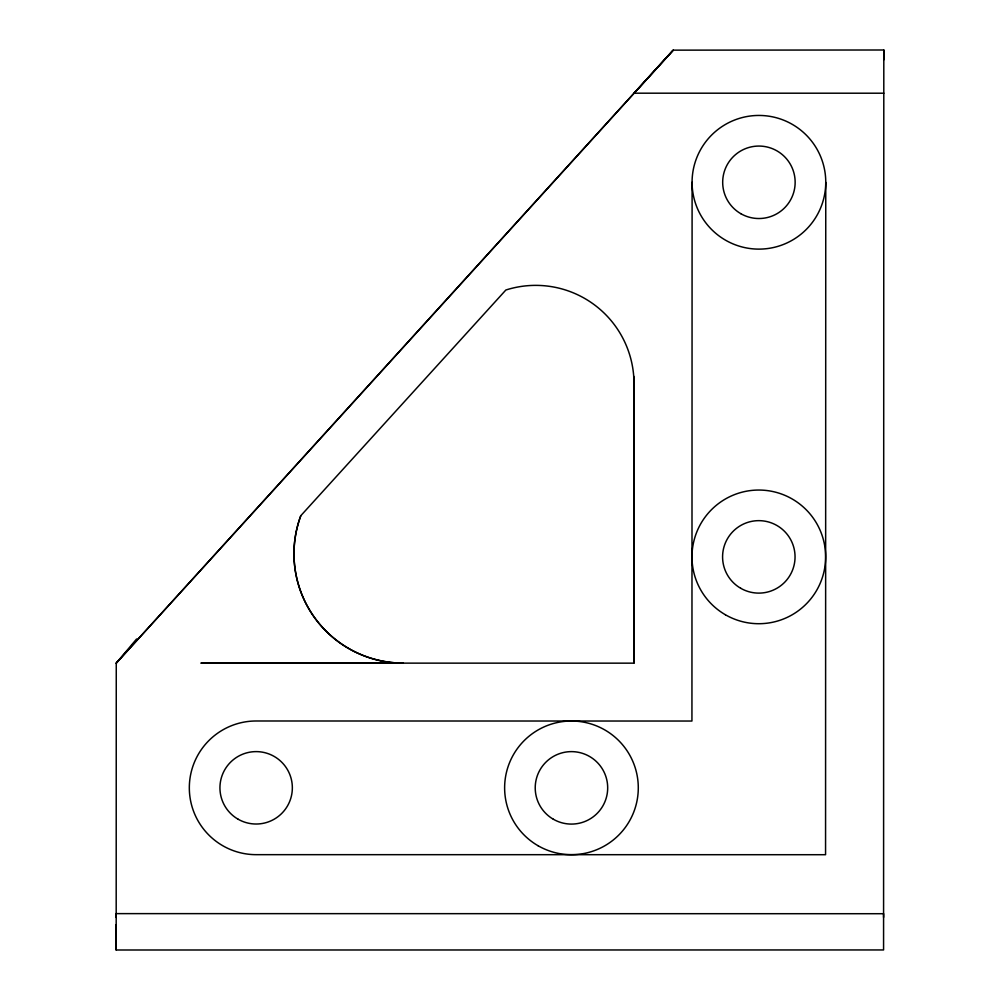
<?xml version="1.0" encoding="UTF-8"?>
<svg xmlns="http://www.w3.org/2000/svg" width="1000" height="1000" viewBox="0 0 1000 1000"><rect width="100%" height="100%" fill="white"/><g stroke="black" fill="none" stroke-linecap="round" stroke-linejoin="round"><path stroke-width="1.5" d="M673.188 50.15L116.263 663.112L673.188 50.15L883.812 50L883.575 949.95L116.175 950L116.263 663.112L136.6 638.987M116.175 950L116.188 924.675M116.188 917.425L116.2 913.625L883.587 913.713L883.587 917.375M300.812 515.688A109.4 109.4 0 0 0 394.938 662.812L200.888 663.112L633.925 663.162L634 383.688A98.287 98.287 0 0 0 505.863 290.012L300.812 515.688A109.4 109.4 0 0 0 394.938 662.812L403.35 663.138M692.1 182.288L691.938 721.038L256.163 720.987A66.825 66.825 0 0 0 189.325 787.812A66.825 66.825 0 0 0 256.137 854.663L825.562 854.712L825.763 182.3A66.825 66.825 0 0 0 725.5 124.412A66.825 66.825 0 0 0 725.487 240.162A66.825 66.825 0 0 0 825.738 182.3M672.987 50.512L634.087 93.188L883.812 93.212M883.812 50L883.825 59.837M633.737 376.3L633.925 663.162M238.038 819.175A36.212 36.212 0 0 0 292.35 787.825A36.212 36.212 0 0 0 238.038 756.462A36.212 36.212 0 0 0 238.038 819.175M740.8 213.675A36.237 36.237 0 0 0 795.15 182.3A36.237 36.237 0 0 0 740.8 150.912A36.237 36.237 0 0 0 740.8 213.675M740.7 588.263A36.237 36.237 0 0 0 795.05 556.888A36.237 36.237 0 0 0 740.7 525.5A36.237 36.237 0 0 0 740.7 588.263M553.337 819.237A36.237 36.237 0 0 0 607.688 787.862A36.237 36.237 0 0 0 553.337 756.475A36.237 36.237 0 0 0 553.337 819.237M538.025 845.713A66.825 66.825 0 0 0 638.288 787.862A66.825 66.825 0 0 0 538.062 729.963A66.825 66.825 0 0 0 538.025 845.713M725.387 614.75A66.825 66.825 0 0 0 825.638 556.888A66.825 66.825 0 0 0 725.4 499A66.825 66.825 0 0 0 725.387 614.75"/></g></svg>
